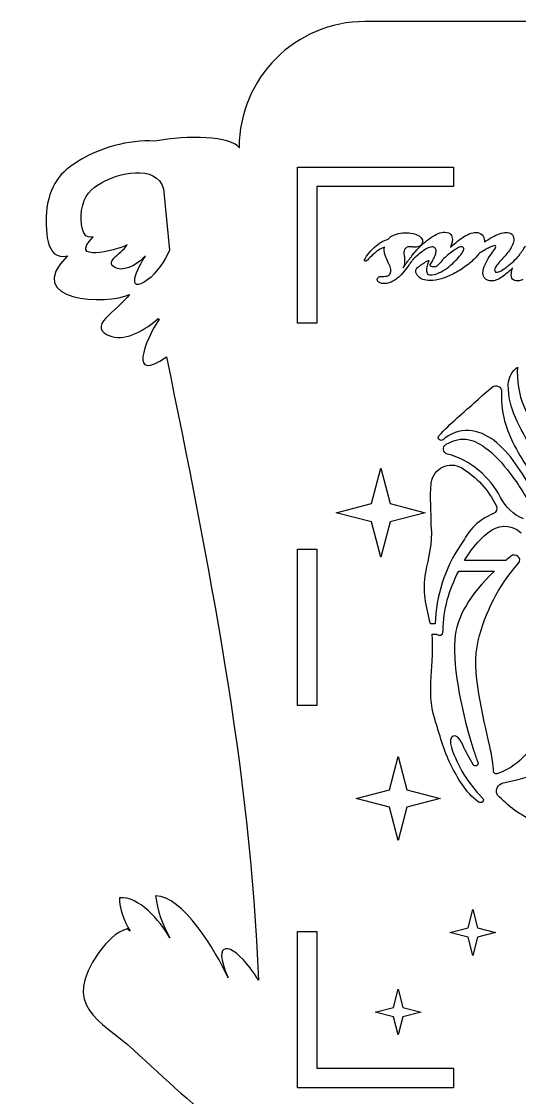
# Model space of a CAD drawing. Extents: x -9 to 1014, y 981 to 1704.
# Drawn here: x -8.8 to 172, y 1310.3 to 1700.7 of the extents above; entities that cross this region are included whole.
import ezdxf

# ---------------------------------------------------------------- set-up
doc = ezdxf.new("R2010")
doc.units = 0
doc.layers.add('H0117_Printing', color=7, linetype='CONTINUOUS')

msp = doc.modelspace()

# ---------------------------------------------------------------- linework, layer by layer
at = {"layer": 'H0117_Printing', "color": 1}
for points in [[(183.410995, 1700.664857), (115.905997, 1700.664857)], [(70.199998, 1654.962859), (70.199998, 1654.962859), (70.295998, 1654.962859)], [(42.686999, 1639.936859), (44.893999, 1617.77286)], [(166.965996, 1505.087862), (152.003996, 1505.087862)], [(149.920996, 1501.316862), (162.845996, 1501.316862)], [(141.360996, 1482.210863), (139.612997, 1482.210863)], [(140.220996, 1478.440863), (141.877996, 1478.440863)], [(163.897996, 1427.797864), (163.885996, 1427.792864)], [(30.628999, 1370.714866), (29.579999, 1371.482866)]]:
    msp.add_lwpolyline(points, dxfattribs=at)
for points in [[(91.356998, 1640.789859), (91.356998, 1647.875859), (98.443998, 1647.875859), (148.049996, 1647.875859), (148.049996, 1640.789859), (98.443998, 1640.789859), (98.443998, 1591.18286), (91.356998, 1591.18286)], [(12.994, 1632.148859)], [(151.253996, 1622.256859)], [(7.849, 1615.61786)], [(169.593996, 1547.904861)], [(124.973997, 1519.117862), (121.625997, 1506.314862), (118.277997, 1519.117862), (105.472997, 1522.465862), (118.277997, 1525.813862), (121.625997, 1538.616862), (124.973997, 1525.813862), (137.777997, 1522.465862)], [(165.052996, 1528.044862)], [(140.000996, 1517.134862)], [(91.356998, 1509.226862), (98.443998, 1509.226862), (98.443998, 1452.533864), (91.356998, 1452.533864)], [(168.749996, 1506.620862)], [(141.179996, 1447.714864)], [(131.082997, 1415.618865), (127.924997, 1403.541865), (124.766997, 1415.618865), (112.689997, 1418.776865), (124.766997, 1421.933864), (127.924997, 1434.010864), (131.082997, 1421.933864), (143.159996, 1418.776865)], [(166.078996, 1424.464864)], [(153.282996, 1371.893866), (155.003996, 1378.475866), (156.724996, 1371.893866), (163.307996, 1370.172866), (156.724996, 1368.451866), (155.003996, 1361.869866), (153.282996, 1368.451866), (146.700996, 1370.172866)], [(91.356998, 1320.971867), (91.356998, 1370.578866), (98.443998, 1370.578866), (98.443998, 1320.971867), (148.049996, 1320.971867), (148.049996, 1313.885867), (98.443998, 1313.885867), (91.356998, 1313.885867)], [(136.228997, 1341.315866), (129.645997, 1339.594867), (127.924997, 1333.012867), (126.203997, 1339.594867), (119.620997, 1341.315866), (126.203997, 1343.036866), (127.924997, 1349.618866), (129.645997, 1343.036866)]]:
    msp.add_lwpolyline(points, close=True, dxfattribs=at)
for points in [[(115.905997, 1700.664857), (90.662998, 1700.664857), (70.199998, 1680.202858), (70.199998, 1654.962859)], [(70.199998, 1654.962859), (66.977998, 1658.946859), (51.683999, 1659.702859), (39.543999, 1657.230859)], [(39.543999, 1657.230859), (30.228999, 1658.058859), (18.881, 1654.342859), (13.225, 1650.845859)], [(70.295998, 1654.962859), (70.263998, 1654.933859), (70.231998, 1654.925859), (70.199998, 1654.962859)], [(13.225, 1650.845859), (6.236, 1646.857859), (1.936, 1642.869859), (0.323, 1632.899859)], [(20.191999, 1642.161859), (25.590999, 1645.498859), (40.286999, 1649.207859), (42.686999, 1639.936859)], [(12.994, 1632.148859), (13.894, 1637.711859), (16.293, 1639.936859), (20.191999, 1642.161859)], [(0.323, 1632.899859), (-0.215, 1625.587859), (-0.215, 1613.62386), (7.849, 1615.61786)], [(17.193, 1622.506859), (12.694, 1621.394859), (12.694, 1628.069859), (12.994, 1632.148859)], [(126.615997, 1623.314859), (127.565997, 1623.680859), (128.542997, 1623.911859), (129.545997, 1624.006859)], [(129.545997, 1624.006859), (130.549997, 1624.101859), (131.532997, 1624.067859), (132.495997, 1623.904859)], [(132.495997, 1623.904859), (133.458997, 1623.741859), (134.292997, 1623.491859), (134.997997, 1623.151859)], [(142.444996, 1623.721859), (143.339996, 1624.114859), (144.153996, 1624.297859), (144.885996, 1624.270859)], [(144.885996, 1624.270859), (145.889996, 1624.216859), (146.594996, 1623.932859), (147.002996, 1623.416859)], [(153.736996, 1623.599859), (154.591996, 1623.965859), (155.425996, 1624.148859), (156.239996, 1624.148859)], [(156.239996, 1624.148859), (157.161996, 1624.148859), (157.887996, 1623.857859), (158.416996, 1623.273859)], [(162.729996, 1622.826859), (163.639996, 1623.301859), (164.519996, 1623.660859), (165.374996, 1623.904859)], [(165.374996, 1623.904859), (166.229996, 1624.148859), (166.968996, 1624.230859), (167.592996, 1624.148859)], [(167.592996, 1624.148859), (168.569996, 1624.013859), (169.206996, 1623.674859), (169.504996, 1623.131859)], [(29.597999, 1619.62786), (25.098999, 1617.40186), (7.895, 1613.23586), (17.193, 1622.506859)], [(119.331997, 1618.81786), (120.118997, 1619.52386), (120.932997, 1620.113859), (121.772997, 1620.587859)], [(121.772997, 1620.587859), (122.614997, 1621.063859), (123.441997, 1621.449859), (124.255997, 1621.747859)], [(124.255997, 1621.747859), (124.879997, 1622.426859), (125.665997, 1622.948859), (126.615997, 1623.314859)], [(134.671997, 1617.78086), (135.377997, 1618.52786), (136.164997, 1619.29286), (137.031997, 1620.079859)], [(134.997997, 1623.151859), (135.703997, 1622.813859), (136.219997, 1622.392859), (136.544997, 1621.889859)], [(136.625997, 1620.201859), (136.355997, 1619.57786), (135.960997, 1619.18486), (135.446997, 1619.02186)], [(136.544997, 1621.889859), (136.869997, 1621.388859), (136.897997, 1620.825859), (136.625997, 1620.201859)], [(137.031997, 1620.079859), (137.900997, 1620.866859), (138.795997, 1621.571859), (139.718997, 1622.195859)], [(139.718997, 1622.195859), (140.640996, 1622.819859), (141.548996, 1623.328859), (142.444996, 1623.721859)], [(146.879996, 1618.73686), (147.504996, 1619.30686), (148.188996, 1619.90386), (148.935996, 1620.526859)], [(147.429996, 1620.241859), (147.280996, 1619.75386), (147.097996, 1619.25286), (146.879996, 1618.73686)], [(147.002996, 1623.416859), (147.408996, 1622.901859), (147.611996, 1622.304859), (147.611996, 1621.625859)], [(147.611996, 1621.625859), (147.639996, 1621.191859), (147.578996, 1620.730859), (147.429996, 1620.241859)], [(148.935996, 1620.526859), (149.680996, 1621.151859), (150.454996, 1621.727859), (151.253996, 1622.256859)], [(151.253996, 1622.256859), (152.054996, 1622.785859), (152.882996, 1623.233859), (153.736996, 1623.599859)], [(158.416996, 1623.273859), (158.945996, 1622.690859), (159.223996, 1621.951859), (159.250996, 1621.055859)], [(159.223996, 1620.585859), (159.491996, 1620.790859), (159.753996, 1620.997859), (160.043996, 1621.198859)], [(159.250996, 1621.055859), (159.254996, 1620.902859), (159.236996, 1620.743859), (159.223996, 1620.585859)], [(160.043996, 1621.198859), (160.925996, 1621.809859), (161.820996, 1622.351859), (162.729996, 1622.826859)], [(169.871996, 1621.259859), (169.817996, 1620.554859), (169.606996, 1619.85586), (169.240996, 1619.16386)], [(169.504996, 1623.131859), (169.804996, 1622.588859), (169.925996, 1621.964859), (169.871996, 1621.259859)], [(25.998999, 1611.09786), (20.299999, 1612.95186), (27.198999, 1616.28986), (29.597999, 1619.62786)], [(44.893999, 1617.77286), (43.394999, 1614.06486), (40.094999, 1609.24386), (37.095999, 1607.01886)], [(115.750997, 1614.26086), (115.886997, 1614.66786), (116.266997, 1615.29886), (116.889997, 1616.15286)], [(116.889997, 1616.15286), (117.514997, 1617.00786), (118.327997, 1617.89686), (119.331997, 1618.81786)], [(120.796997, 1617.71886), (119.819997, 1617.04186), (118.951997, 1616.32286), (118.191997, 1615.56286)], [(122.911997, 1618.85886), (122.207997, 1618.56086), (121.502997, 1618.18086), (120.796997, 1617.71886)], [(123.116997, 1616.21386), (122.871997, 1617.05486), (122.804997, 1617.93686), (122.911997, 1618.85886)], [(124.010997, 1613.83286), (123.658997, 1614.57986), (123.360997, 1615.37386), (123.116997, 1616.21386)], [(130.074997, 1617.51586), (129.965997, 1617.21786), (129.925997, 1616.94586), (129.951997, 1616.70186)], [(129.951997, 1616.70186), (129.951997, 1616.53986), (129.992997, 1616.28886), (130.074997, 1615.94986)], [(130.582997, 1618.32986), (130.352997, 1618.08586), (130.182997, 1617.81486), (130.074997, 1617.51586)], [(130.074997, 1615.94986), (130.155997, 1615.60986), (130.216997, 1615.20386), (130.257997, 1614.72886)], [(131.457997, 1618.87886), (131.105997, 1618.75786), (130.813997, 1618.57386), (130.582997, 1618.32986)], [(132.718997, 1618.94086), (132.230997, 1619.02186), (131.810997, 1619.00186), (131.457997, 1618.87886)], [(133.187997, 1618.87886), (133.038997, 1618.89286), (132.882997, 1618.91386), (132.718997, 1618.94086)], [(132.942997, 1615.70486), (133.389997, 1616.34286), (133.967997, 1617.03486), (134.671997, 1617.78086)], [(133.614997, 1618.85886), (133.478997, 1618.85886), (133.336997, 1618.86586), (133.187997, 1618.87886)], [(135.446997, 1619.02186), (134.930997, 1618.85886), (134.320997, 1618.80486), (133.614997, 1618.85886)], [(136.380997, 1617.02786), (135.703997, 1616.51286), (135.051997, 1615.96386), (134.427997, 1615.37986)], [(138.374997, 1618.32986), (137.724997, 1617.97786), (137.059997, 1617.54386), (136.380997, 1617.02786)], [(140.124996, 1618.89986), (139.609997, 1618.87286), (139.025997, 1618.68186), (138.374997, 1618.32986)], [(141.366996, 1618.45186), (141.135996, 1618.75086), (140.722996, 1618.89986), (140.124996, 1618.89986)], [(141.304996, 1615.74586), (141.521996, 1616.30186), (141.644996, 1616.81786), (141.671996, 1617.29286)], [(141.671996, 1617.29286), (141.698996, 1617.76786), (141.596996, 1618.15386), (141.366996, 1618.45186)], [(147.754996, 1617.37386), (147.144996, 1616.92586), (146.520996, 1616.43086), (145.883996, 1615.88886)], [(149.484996, 1618.49286), (148.941996, 1618.19386), (148.365996, 1617.82186), (147.754996, 1617.37386)], [(150.827996, 1618.94086), (150.474996, 1618.94086), (150.027996, 1618.79186), (149.484996, 1618.49286)], [(149.789996, 1615.01386), (150.427996, 1615.73286), (150.929996, 1616.38386), (151.294996, 1616.96686)], [(151.458996, 1618.81786), (151.308996, 1618.89986), (151.098996, 1618.94086), (150.827996, 1618.94086)], [(151.294996, 1616.96686), (151.661996, 1617.54986), (151.817996, 1617.97786), (151.763996, 1618.24786)], [(151.763996, 1618.24786), (151.708996, 1618.54786), (151.607996, 1618.73686), (151.458996, 1618.81786)], [(157.122996, 1616.28286), (156.744996, 1615.80486), (156.331996, 1615.32786), (155.872996, 1614.85086)], [(158.639996, 1617.39386), (158.124996, 1617.05086), (157.621996, 1616.67486), (157.122996, 1616.28286)], [(159.453996, 1617.86186), (158.938996, 1617.57686), (158.667996, 1617.42186), (158.639996, 1617.39386)], [(161.101996, 1618.71686), (160.518996, 1618.43186), (159.969996, 1618.14686), (159.453996, 1617.86186)], [(161.020996, 1615.27786), (161.576996, 1616.09186), (162.092996, 1616.81786), (162.566996, 1617.45486)], [(162.709996, 1619.32686), (162.220996, 1619.20486), (161.685996, 1619.00186), (161.101996, 1618.71686)], [(162.566996, 1617.45486), (163.041996, 1618.09286), (163.306996, 1618.62886), (163.359996, 1619.06186)], [(163.359996, 1619.06186), (163.414996, 1619.36186), (163.197996, 1619.44886), (162.709996, 1619.32686)], [(167.938996, 1617.14986), (167.436996, 1616.49886), (166.900996, 1615.86186), (166.331996, 1615.23686)], [(169.240996, 1619.16386), (168.874996, 1618.47286), (168.440996, 1617.80086), (167.938996, 1617.14986)], [(171.824996, 1615.76586), (172.584996, 1616.90586), (173.350996, 1618.03186), (174.123996, 1619.14386)], [(7.849, 1615.61786), (-8.816, 1599.00086), (22.363999, 1597.67086), (30.426999, 1601.65886)], [(36.195999, 1615.54786), (34.096999, 1613.32286), (29.297999, 1609.98586), (25.998999, 1611.09786)], [(37.095999, 1607.01886), (28.697999, 1601.08486), (33.196999, 1611.46886), (36.195999, 1615.54786)], [(115.871997, 1613.75186), (115.709997, 1613.87386), (115.668997, 1614.04386), (115.750997, 1614.26086)], [(116.441997, 1613.81286), (116.225997, 1613.65086), (116.035997, 1613.62986), (115.871997, 1613.75186)], [(118.191997, 1615.56286), (117.432997, 1614.80386), (116.849997, 1614.21986), (116.441997, 1613.81286)], [(124.967997, 1611.75786), (124.682997, 1612.39586), (124.364997, 1613.08686), (124.010997, 1613.83286)], [(130.236997, 1613.16186), (130.182997, 1612.59186), (130.020997, 1611.98186), (129.748997, 1611.33086)], [(129.748997, 1611.33086), (129.911997, 1611.57486), (130.115997, 1611.87386), (130.359997, 1612.22586)], [(130.257997, 1614.72886), (130.298997, 1614.25486), (130.291997, 1613.73186), (130.236997, 1613.16186)], [(130.359997, 1612.22586), (130.603997, 1612.57886), (130.861997, 1612.93786), (131.132997, 1613.30386)], [(131.132997, 1613.30386), (131.404997, 1613.67086), (131.668997, 1614.02386), (131.925997, 1614.36186)], [(132.292997, 1612.99886), (132.115997, 1612.75486), (131.864997, 1612.40286), (131.539997, 1611.94086)], [(131.925997, 1614.36186), (132.183997, 1614.70186), (132.408997, 1614.97986), (132.597997, 1615.19586)], [(132.718997, 1613.56886), (132.611997, 1613.43286), (132.468997, 1613.24286), (132.292997, 1612.99886)], [(132.597997, 1615.19586), (132.600997, 1615.19986), (132.603997, 1615.20086), (132.606997, 1615.20486)], [(132.606997, 1615.20486), (132.706997, 1615.35986), (132.815997, 1615.52486), (132.942997, 1615.70486)], [(133.024997, 1613.93486), (132.929997, 1613.82686), (132.827997, 1613.70486), (132.718997, 1613.56886)], [(133.370997, 1614.34186), (133.234997, 1614.17886), (133.119997, 1614.04386), (133.024997, 1613.93486)], [(133.422997, 1614.42286), (133.402997, 1614.39586), (133.393997, 1614.36886), (133.370997, 1614.34186)], [(134.427997, 1615.37986), (134.061997, 1615.03686), (133.732997, 1614.72286), (133.422997, 1614.42286)], [(134.996997, 1611.39186), (135.268997, 1611.62286), (135.581997, 1611.87386), (135.933997, 1612.14486)], [(135.933997, 1612.14486), (136.285997, 1612.41586), (136.659997, 1612.68086), (137.052997, 1612.93786)], [(137.052997, 1612.93786), (137.445997, 1613.19686), (137.799997, 1613.41286), (138.110997, 1613.58886)], [(138.110997, 1613.58886), (138.422997, 1613.76586), (138.673997, 1613.88786), (138.863997, 1613.95586)], [(138.599997, 1612.49086), (138.394997, 1611.93486), (138.266997, 1611.37786), (138.212997, 1610.82186)], [(139.066997, 1613.81286), (138.959997, 1613.48686), (138.802997, 1613.04686), (138.599997, 1612.49086)], [(138.863997, 1613.95586), (139.053997, 1614.02386), (139.121997, 1613.97586), (139.066997, 1613.81286)], [(139.559997, 1612.27386), (139.722997, 1612.43686), (139.447997, 1612.27286), (139.718997, 1612.69386)], [(139.702997, 1611.96886), (139.526997, 1612.06386), (139.478997, 1612.16586), (139.559997, 1612.27386)], [(139.718997, 1612.69386), (139.989997, 1613.11486), (140.267996, 1613.58886), (140.552996, 1614.11786)], [(140.552996, 1614.11786), (140.837996, 1614.64686), (141.087996, 1615.19086), (141.304996, 1615.74586)], [(142.525996, 1612.46986), (142.036996, 1611.95486), (142.110996, 1612.02986), (141.757996, 1611.78586)], [(144.071996, 1614.26086), (143.529996, 1613.58286), (143.014996, 1612.98586), (142.525996, 1612.46986)], [(145.883996, 1615.88886), (145.245996, 1615.34586), (144.641996, 1614.80386), (144.071996, 1614.26086)], [(144.987996, 1610.74086), (145.896996, 1611.35086), (146.764996, 1612.03686), (147.592996, 1612.79586)], [(147.592996, 1612.79586), (148.419996, 1613.55586), (149.152996, 1614.29486), (149.789996, 1615.01386)], [(155.872996, 1614.85086), (154.841996, 1613.77986), (153.648996, 1612.74886), (152.292996, 1611.75786)], [(158.721996, 1609.37786), (158.776996, 1610.51686), (159.033996, 1611.58186), (159.494996, 1612.57186)], [(159.494996, 1612.57186), (159.956996, 1613.56186), (160.464996, 1614.46386), (161.020996, 1615.27786)], [(164.743996, 1613.46686), (164.255996, 1612.91186), (163.842996, 1612.39586), (163.502996, 1611.92086)], [(166.331996, 1615.23686), (165.761996, 1614.61386), (165.232996, 1614.02386), (164.743996, 1613.46686)], [(167.551996, 1611.75786), (168.338996, 1612.36786), (169.118996, 1613.03986), (169.891996, 1613.77186)], [(169.891996, 1613.77186), (170.664996, 1614.50486), (171.309996, 1615.16986), (171.824996, 1615.76586)], [(120.837997, 1607.95286), (121.081997, 1608.08986), (121.372997, 1608.17086), (121.712997, 1608.19686)], [(121.712997, 1608.19686), (122.051997, 1608.22486), (122.417997, 1608.23086), (122.810997, 1608.21786)], [(122.810997, 1608.21786), (123.204997, 1608.20486), (123.570997, 1608.23786), (123.909997, 1608.31986)], [(123.909997, 1608.31986), (124.248997, 1608.40086), (124.540997, 1608.57086), (124.784997, 1608.82786)], [(124.784997, 1608.82786), (125.028997, 1609.08586), (125.190997, 1609.48586), (125.272997, 1610.02886)], [(125.272997, 1610.02886), (125.354997, 1610.54486), (125.252997, 1611.12086), (124.967997, 1611.75786)], [(129.646997, 1609.49986), (128.982997, 1608.74086), (128.297997, 1608.07586), (127.592997, 1607.50586)], [(131.539997, 1611.94086), (130.942997, 1611.07286), (130.311997, 1610.25886), (129.646997, 1609.49986)], [(134.346997, 1609.62186), (134.237997, 1609.97386), (134.291997, 1610.39486), (134.508997, 1610.88286)], [(134.834997, 1608.68486), (134.618997, 1608.95686), (134.455997, 1609.26986), (134.346997, 1609.62186)], [(134.508997, 1610.88286), (134.563997, 1610.99186), (134.726997, 1611.16186), (134.996997, 1611.39186)], [(136.869997, 1607.11886), (136.055997, 1607.40386), (135.377997, 1607.92586), (134.834997, 1608.68486)], [(138.212997, 1610.82186), (138.158997, 1610.26586), (138.232997, 1609.78386), (138.435997, 1609.37786)], [(138.435997, 1609.37786), (138.639997, 1608.96986), (139.066997, 1608.75386), (139.718997, 1608.72586)], [(140.353996, 1611.72486), (140.096996, 1611.79286), (139.878997, 1611.87386), (139.702997, 1611.96886)], [(139.718997, 1608.72586), (140.504996, 1608.69986), (141.352996, 1608.87586), (142.261996, 1609.25486)], [(141.167996, 1611.64386), (140.882996, 1611.62986), (140.611996, 1611.65786), (140.353996, 1611.72486)], [(141.757996, 1611.78586), (141.649996, 1611.70386), (141.451996, 1611.65786), (141.167996, 1611.64386)], [(142.261996, 1609.25486), (143.170996, 1609.63486), (144.079996, 1610.12986), (144.987996, 1610.74086)], [(148.060996, 1609.15386), (146.594996, 1608.40786), (145.129996, 1607.81086), (143.664996, 1607.36286)], [(152.292996, 1611.75786), (150.935996, 1610.76786), (149.524996, 1609.89986), (148.060996, 1609.15386)], [(159.453996, 1607.38386), (158.938996, 1607.87186), (158.694996, 1608.53686), (158.721996, 1609.37786)], [(162.953996, 1610.59886), (162.926996, 1610.02886), (163.143996, 1609.72986), (163.604996, 1609.70286)], [(163.502996, 1611.92086), (163.164996, 1611.44686), (162.980996, 1611.00486), (162.953996, 1610.59886)], [(163.604996, 1609.70286), (164.038996, 1609.67586), (164.608996, 1609.85886), (165.313996, 1610.25286)], [(165.313996, 1610.25286), (166.019996, 1610.64586), (166.765996, 1611.14786), (167.551996, 1611.75786)], [(167.571996, 1609.49986), (166.907996, 1608.92986), (166.242996, 1608.42086), (165.577996, 1607.97386)], [(169.464996, 1611.28986), (168.867996, 1610.66586), (168.236996, 1610.06986), (167.571996, 1609.49986)], [(169.423996, 1607.22086), (169.071996, 1607.70886), (168.935996, 1608.37386), (169.016996, 1609.21486)], [(169.016996, 1609.21486), (169.098996, 1609.89286), (169.247996, 1610.58486), (169.464996, 1611.28986)], [(120.429997, 1606.67186), (120.348997, 1606.87486), (120.322997, 1607.04486), (120.348997, 1607.17986)], [(120.348997, 1607.17986), (120.429997, 1607.56086), (120.593997, 1607.81786), (120.837997, 1607.95286)], [(120.878997, 1606.12286), (120.660997, 1606.28486), (120.511997, 1606.46786), (120.429997, 1606.67186)], [(121.752997, 1605.71486), (121.386997, 1605.82386), (121.094997, 1605.95886), (120.878997, 1606.12286)], [(123.155997, 1605.59286), (122.587997, 1605.56686), (122.118997, 1605.60686), (121.752997, 1605.71486)], [(125.414997, 1606.16286), (124.669997, 1605.83786), (123.915997, 1605.64786), (123.155997, 1605.59286)], [(127.592997, 1607.50586), (126.887997, 1606.93586), (126.161997, 1606.48786), (125.414997, 1606.16286)], [(139.554997, 1606.69186), (138.578997, 1606.69186), (137.683997, 1606.83386), (136.869997, 1607.11886)], [(143.664996, 1607.36286), (142.200996, 1606.91586), (140.830996, 1606.69186), (139.554997, 1606.69186)], [(161.732996, 1606.56986), (160.729996, 1606.62386), (159.969996, 1606.89486), (159.453996, 1607.38386)], [(163.604996, 1606.91586), (162.953996, 1606.65786), (162.329996, 1606.54286), (161.732996, 1606.56986)], [(165.577996, 1607.97386), (164.913996, 1607.52586), (164.255996, 1607.17386), (163.604996, 1606.91586)], [(171.457996, 1606.56986), (170.454996, 1606.51586), (169.776996, 1606.73186), (169.423996, 1607.22086)], [(173.126996, 1607.03686), (172.530996, 1606.77986), (171.974996, 1606.62386), (171.457996, 1606.56986)], [(30.426999, 1601.65886), (26.126999, 1595.67686), (13.763, 1589.69486), (23.975999, 1586.37186)], [(23.975999, 1586.37186), (29.228999, 1584.60086), (36.600999, 1589.12186), (40.820999, 1592.94986)], [(41.120999, 1592.69686), (35.883999, 1584.62386), (29.846999, 1569.158861), (43.859999, 1579.055861)], [(40.820999, 1592.94986), (41.000999, 1592.79786), (40.940999, 1592.84886), (41.120999, 1592.69686)], [(43.859999, 1579.055861), (58.791999, 1505.068862), (74.338998, 1429.683864), (77.183998, 1352.902866)], [(167.909996, 1569.019861), (167.960996, 1571.508861), (169.237996, 1573.808861), (171.245996, 1575.278861)], [(171.253996, 1575.283861), (170.522996, 1566.073861), (174.544996, 1554.149861), (182.522995, 1550.812861)], [(171.245996, 1575.278861), (171.248996, 1575.280861), (171.251996, 1575.282861), (171.253996, 1575.283861)], [(162.025996, 1568.039861), (163.449996, 1569.234861), (165.619996, 1568.147861), (165.483996, 1566.293861)], [(156.380996, 1563.079861), (158.225996, 1564.780861), (160.108996, 1566.431861), (162.025996, 1568.039861)], [(165.483996, 1566.293861), (165.018996, 1559.995861), (166.635996, 1553.951861), (169.593996, 1547.904861)], [(176.696996, 1544.870861), (172.142996, 1554.009861), (167.721996, 1559.932861), (167.909996, 1569.019861)], [(142.749996, 1550.389861), (146.655996, 1554.878861), (151.903996, 1558.951861), (156.380996, 1563.079861)], [(163.721996, 1547.869861), (158.636996, 1552.220861), (151.339996, 1554.400861), (144.868996, 1549.515861)], [(144.337996, 1549.028861), (143.363996, 1548.132861), (141.852996, 1549.396861), (142.733996, 1550.371861)], [(142.733996, 1550.371861), (142.738996, 1550.377861), (142.743996, 1550.383861), (142.749996, 1550.389861)], [(145.339996, 1547.301861), (151.097996, 1550.717861), (155.706996, 1549.113861), (160.430996, 1545.401861)], [(145.803996, 1543.760861), (144.155996, 1544.175861), (143.819996, 1546.392861), (145.277996, 1547.264861)], [(144.868996, 1549.515861), (144.865996, 1549.512861), (144.653996, 1549.317861), (144.337996, 1549.028861)], [(145.277996, 1547.264861), (145.298996, 1547.276861), (145.318996, 1547.289861), (145.339996, 1547.301861)], [(177.565996, 1529.117862), (173.747996, 1535.652862), (169.601996, 1542.838861), (163.721996, 1547.869861)], [(169.593996, 1547.904861), (172.755996, 1541.443861), (177.041996, 1536.113862), (179.533996, 1530.038862)], [(165.052996, 1528.044862), (161.361996, 1535.318862), (154.229996, 1541.637861), (145.803996, 1543.760861)], [(160.430996, 1545.401861), (164.186996, 1542.450861), (166.825996, 1539.113862), (169.578996, 1535.373862)], [(139.954997, 1533.333862), (140.590996, 1538.576862), (146.475996, 1541.434861), (151.000996, 1538.710862)], [(151.000996, 1538.710862), (156.372996, 1535.477862), (160.650996, 1530.755862), (163.581996, 1524.870862)], [(169.578996, 1535.373862), (173.007996, 1530.716862), (175.785996, 1525.952862), (178.144996, 1520.963862)], [(139.862997, 1517.497862), (140.042996, 1522.769862), (139.311997, 1527.988862), (139.943997, 1533.240862)], [(139.943997, 1533.240862), (139.946997, 1533.271862), (139.950997, 1533.302862), (139.954997, 1533.333862)], [(173.375996, 1520.203862), (169.804996, 1521.807862), (166.823996, 1524.554862), (165.052996, 1528.044862)], [(152.003996, 1505.087862), (155.742996, 1511.350862), (163.974996, 1522.380862), (172.552996, 1515.232862)], [(163.581996, 1524.870862), (164.123996, 1523.780862), (163.499996, 1522.524862), (162.348996, 1522.128862)], [(161.977996, 1521.976862), (154.277996, 1518.265862), (153.299996, 1514.610862), (150.560996, 1510.666862)], [(162.348996, 1522.128862), (162.218996, 1522.083862), (162.094996, 1522.033862), (161.977996, 1521.976862)], [(137.950997, 1500.795862), (139.049997, 1506.116862), (140.549996, 1511.688862), (140.000996, 1517.134862)], [(140.000996, 1517.134862), (139.985997, 1517.280862), (139.931997, 1517.396862), (139.862997, 1517.497862)], [(150.560996, 1510.666862), (144.703996, 1502.230862), (141.761996, 1492.211863), (141.360996, 1482.210863)], [(171.595996, 1504.134862), (173.124996, 1505.862862), (170.538996, 1508.122862), (168.749996, 1506.620862)], [(156.974996, 1475.953863), (159.601996, 1486.485863), (164.177996, 1495.750863), (171.595996, 1504.134862)], [(168.749996, 1506.620862), (168.136996, 1506.106862), (167.550996, 1505.596862), (166.965996, 1505.087862)], [(139.612997, 1482.210863), (138.180997, 1488.601863), (136.588997, 1494.199863), (137.950997, 1500.795862)], [(144.247996, 1479.703863), (144.247996, 1487.376863), (146.404996, 1494.464863), (149.920996, 1501.316862)], [(162.845996, 1501.316862), (153.963996, 1492.739863), (149.081996, 1484.676863), (148.444996, 1476.336863)], [(141.877996, 1478.440863), (142.731996, 1477.613863), (144.247996, 1477.807863), (144.247996, 1479.703863)], [(141.179996, 1447.714864), (137.977997, 1457.621864), (141.267996, 1468.264863), (140.220996, 1478.440863)], [(148.444996, 1476.336863), (147.646996, 1465.893863), (151.394996, 1448.256864), (155.441996, 1435.986864)], [(161.192996, 1437.711864), (158.847996, 1448.277864), (154.313996, 1465.284863), (156.974996, 1475.953863)], [(166.078996, 1424.464864), (195.747995, 1430.745864), (208.040995, 1443.296864), (215.567995, 1466.259863)], [(147.084996, 1431.035864), (144.403996, 1436.355864), (143.004996, 1442.069864), (141.179996, 1447.714864)], [(151.376996, 1438.304864), (149.075996, 1443.754864), (145.725996, 1441.618864), (147.233996, 1437.274864)], [(178.649996, 1442.573864), (176.354996, 1435.704864), (170.997996, 1430.278864), (164.160996, 1427.888864)], [(147.233996, 1437.274864), (149.583996, 1430.504864), (153.204996, 1424.245864), (158.564996, 1418.972865)], [(155.127996, 1431.112864), (153.800996, 1433.439864), (152.529996, 1435.571864), (151.376996, 1438.304864)], [(162.576996, 1428.698864), (162.478996, 1430.857864), (162.046996, 1433.864864), (161.192996, 1437.711864)], [(155.441996, 1435.986864), (155.935996, 1434.487864), (156.421996, 1433.137864), (156.891996, 1431.936864)], [(157.124996, 1417.528865), (152.233996, 1421.220864), (149.707996, 1425.829864), (147.084996, 1431.035864)], [(155.152996, 1431.069864), (155.144996, 1431.083864), (155.135996, 1431.097864), (155.127996, 1431.112864)], [(156.891996, 1431.936864), (157.322996, 1430.836864), (155.744996, 1430.047864), (155.152996, 1431.069864)], [(163.885996, 1427.792864), (163.264996, 1427.578864), (162.606996, 1428.041864), (162.576996, 1428.698864)], [(164.160996, 1427.888864), (164.073996, 1427.858864), (163.985996, 1427.827864), (163.897996, 1427.797864)], [(163.866996, 1420.326864), (163.074996, 1422.162864), (164.123996, 1424.050864), (166.078996, 1424.464864)], [(157.153996, 1417.506865), (157.143996, 1417.513865), (157.133996, 1417.521865), (157.124996, 1417.528865)], [(158.564996, 1418.972865), (159.461996, 1418.089865), (158.175996, 1416.748865), (157.153996, 1417.506865)], [(164.539996, 1419.449865), (164.283996, 1419.681865), (164.058996, 1419.881865), (163.866996, 1420.326864)], [(171.233996, 1413.826865), (168.650996, 1415.491865), (166.836996, 1417.366865), (164.539996, 1419.449865)], [(175.174996, 1411.427865), (173.666996, 1412.260865), (172.748996, 1413.047865), (171.233996, 1413.826865)], [(45.016999, 1368.274866), (41.318999, 1374.623866), (33.761999, 1383.476865), (26.715999, 1382.804865)], [(26.715999, 1382.804865), (26.715999, 1378.799866), (28.366999, 1374.342866), (30.628999, 1370.714866)], [(66.200998, 1353.794866), (61.622998, 1363.701866), (49.604999, 1383.513865), (39.878999, 1383.513865)], [(39.878999, 1383.513865), (40.410999, 1378.242866), (42.430999, 1372.973866), (45.016999, 1368.274866)], [(29.579999, 1371.482866), (25.000999, 1370.069866), (22.709999, 1367.237866), (19.277, 1362.993866)], [(74.211998, 1357.332866), (67.345998, 1366.531866), (59.907999, 1367.945866), (66.200998, 1353.794866)], [(19.277, 1362.993866), (5.543, 1343.181866), (19.277, 1338.935867), (31.864999, 1327.615867)], [(77.183998, 1352.902866), (76.226998, 1354.421866), (75.247998, 1355.911866), (74.211998, 1357.332866)], [(31.864999, 1327.615867), (54.755999, 1306.389867), (77.645998, 1286.577868), (101.679997, 1268.180868)]]:
    msp.add_open_spline(points, degree=3, dxfattribs=at)

doc.saveas('drawing.dxf')
